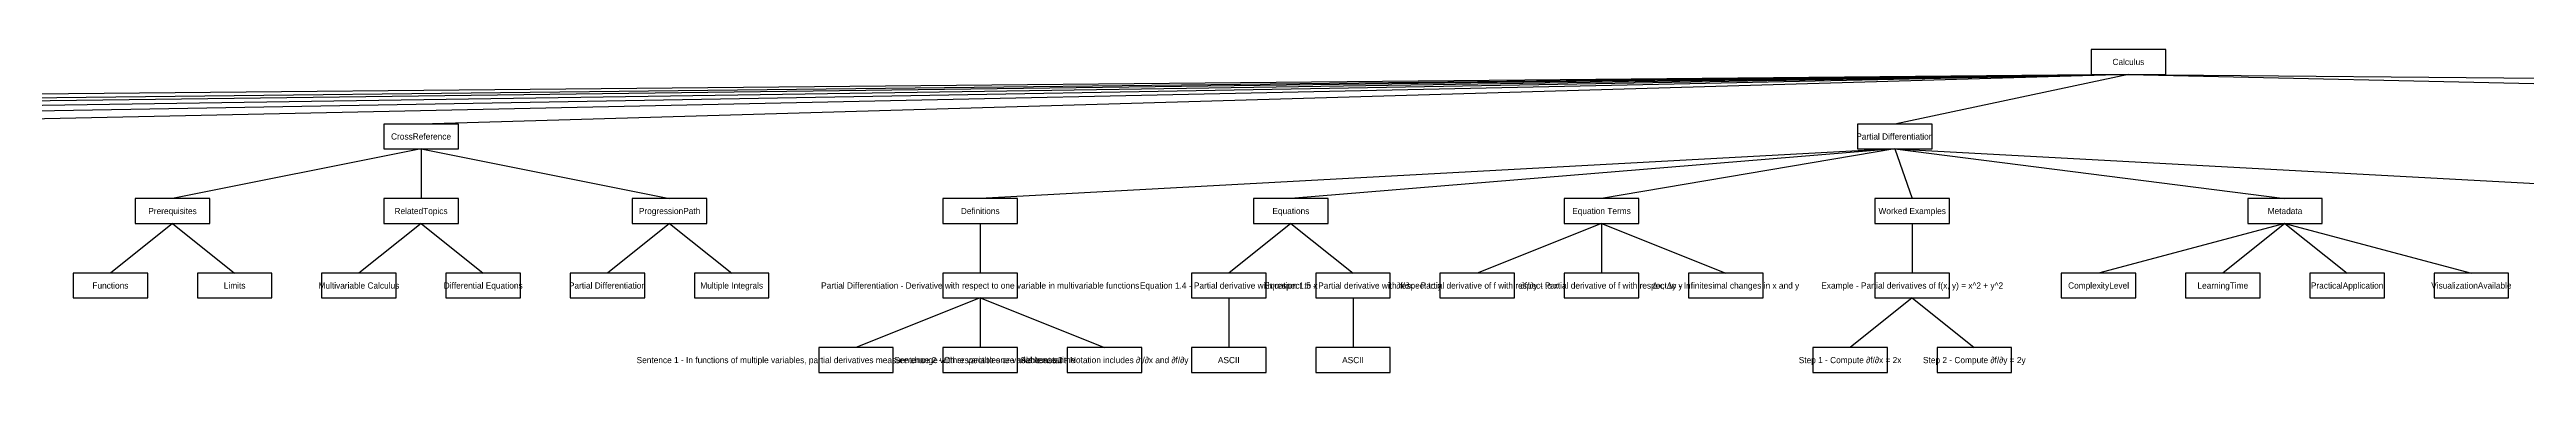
# Model space of a CAD drawing. Header units: metres. Extents: x -45 to 5116, y -125 to 5.
# Drawn here: x 1526 to 2522, y -125 to 5 of the extents above; entities that cross this region are included whole.
import ezdxf
from ezdxf.enums import TextEntityAlignment as Align

# ---------------------------------------------------------------- set-up
doc = ezdxf.new("R2010")
doc.units = ezdxf.units.M

msp = doc.modelspace()

# ---------------------------------------------------------------- linework, layer by layer
at = {"color": 3}
for p, q in [((2362, -5), (250, -25)), ((2362, -5), (600, -25)), ((2362, -5), (800, -25)), ((2362, -5), (1025, -25)), ((2362, -5), (1225, -25)), ((2362, -5), (1425, -25)), ((2362, -5), (1675, -25)), ((2362, -5), (2268, -25)), ((2362, -5), (3262, -25)), ((2362, -5), (4475, -25)), ((1675, -35), (1575, -55)), ((1675, -35), (1675, -55)), ((1675, -35), (1775, -55)), ((2268, -35), (1900, -55)), ((2268, -35), (2025, -55)), ((2268, -35), (2150, -55)), ((2268, -35), (2275, -55)), ((2268, -35), (2425, -55)), ((2268, -35), (2637, -55)), ((1575, -65), (1550, -85)), ((1575, -65), (1600, -85)), ((1675, -65), (1650, -85)), ((1675, -65), (1700, -85)), ((1775, -65), (1750, -85)), ((1775, -65), (1800, -85)), ((1900, -65), (1900, -85)), ((2025, -65), (2000, -85)), ((2025, -65), (2050, -85)), ((2150, -65), (2100, -85)), ((2150, -65), (2150, -85)), ((2150, -65), (2200, -85)), ((2275, -65), (2275, -85)), ((2425, -65), (2350, -85)), ((2425, -65), (2400, -85)), ((2425, -65), (2450, -85)), ((2425, -65), (2500, -85)), ((1900, -95), (1850, -115)), ((1900, -95), (1900, -115)), ((1900, -95), (1950, -115)), ((2000, -95), (2000, -115)), ((2050, -95), (2050, -115)), ((2275, -95), (2250, -115)), ((2275, -95), (2300, -115))]:
    msp.add_line(p, q, dxfattribs=at)
at = {"color": 7}
for points in [[(2347, -5), (2377, -5), (2377, 5), (2347, 5)], [(1660, -35), (1690, -35), (1690, -25), (1660, -25)], [(2253, -35), (2283, -35), (2283, -25), (2253, -25)], [(1560, -65), (1590, -65), (1590, -55), (1560, -55)], [(1660, -65), (1690, -65), (1690, -55), (1660, -55)], [(1760, -65), (1790, -65), (1790, -55), (1760, -55)], [(1885, -65), (1915, -65), (1915, -55), (1885, -55)], [(2010, -65), (2040, -65), (2040, -55), (2010, -55)], [(2135, -65), (2165, -65), (2165, -55), (2135, -55)], [(2260, -65), (2290, -65), (2290, -55), (2260, -55)], [(2410, -65), (2440, -65), (2440, -55), (2410, -55)], [(1535, -95), (1565, -95), (1565, -85), (1535, -85)], [(1585, -95), (1615, -95), (1615, -85), (1585, -85)], [(1635, -95), (1665, -95), (1665, -85), (1635, -85)], [(1685, -95), (1715, -95), (1715, -85), (1685, -85)], [(1735, -95), (1765, -95), (1765, -85), (1735, -85)], [(1785, -95), (1815, -95), (1815, -85), (1785, -85)], [(1885, -95), (1915, -95), (1915, -85), (1885, -85)], [(1985, -95), (2015, -95), (2015, -85), (1985, -85)], [(2035, -95), (2065, -95), (2065, -85), (2035, -85)], [(2085, -95), (2115, -95), (2115, -85), (2085, -85)], [(2135, -95), (2165, -95), (2165, -85), (2135, -85)], [(2185, -95), (2215, -95), (2215, -85), (2185, -85)], [(2260, -95), (2290, -95), (2290, -85), (2260, -85)], [(2335, -95), (2365, -95), (2365, -85), (2335, -85)], [(2385, -95), (2415, -95), (2415, -85), (2385, -85)], [(2435, -95), (2465, -95), (2465, -85), (2435, -85)], [(2485, -95), (2515, -95), (2515, -85), (2485, -85)], [(1835, -125), (1865, -125), (1865, -115), (1835, -115)], [(1885, -125), (1915, -125), (1915, -115), (1885, -115)], [(1935, -125), (1965, -125), (1965, -115), (1935, -115)], [(1985, -125), (2015, -125), (2015, -115), (1985, -115)], [(2035, -125), (2065, -125), (2065, -115), (2035, -115)], [(2235, -125), (2265, -125), (2265, -115), (2235, -115)], [(2285, -125), (2315, -125), (2315, -115), (2285, -115)]]:
    msp.add_lwpolyline(points, close=True, dxfattribs=at)

# ---------------------------------------------------------------- texts
at = {"color": 5}
for s, p in [('Calculus', (2362, 0)), ('CrossReference', (1675, -30)), ('Partial Differentiation', (2268, -30)), ('Prerequisites', (1575, -60)), ('RelatedTopics', (1675, -60)), ('ProgressionPath', (1775, -60)), ('Definitions', (1900, -60)), ('Equations', (2025, -60)), ('Equation Terms', (2150, -60)), ('Worked Examples', (2275, -60)), ('Metadata', (2425, -60)), ('Functions', (1550, -90)), ('Limits', (1600, -90)), ('Multivariable Calculus', (1650, -90)), ('Differential Equations', (1700, -90)), ('Partial Differentiation', (1750, -90)), ('Multiple Integrals', (1800, -90)), ('Partial Differentiation - Derivative with respect to one variable in multivariable functions', (1900, -90)), ('Equation 1.4 - Partial derivative with respect to x', (2000, -90)), ('Equation 1.5 - Partial derivative with respect to y', (2050, -90)), ('∂f/∂x - Partial derivative of f with respect to x', (2100, -90)), ('∂f/∂y - Partial derivative of f with respect to y', (2150, -90)), ('Δx, Δy - Infinitesimal changes in x and y', (2200, -90)), ('Example - Partial derivatives of f(x, y) = x^2 + y^2', (2275, -90)), ('ComplexityLevel', (2350, -90)), ('LearningTime', (2400, -90)), ('PracticalApplication', (2450, -90)), ('VisualizationAvailable', (2500, -90)), ('Sentence 1 - In functions of multiple variables, partial derivatives measure change with respect to one variable at a time', (1850, -120)), ('Sentence 2 - Other variables are held constant', (1900, -120)), ('Sentence 3 - Notation includes ∂f/∂x and ∂f/∂y', (1950, -120)), ('ASCII', (2000, -120)), ('ASCII', (2050, -120)), ('Step 1 - Compute ∂f/∂x = 2x', (2250, -120)), ('Step 2 - Compute ∂f/∂y = 2y', (2300, -120))]:
    msp.add_text(s, height=2.5, dxfattribs=at).set_placement(p, align=Align.MIDDLE_CENTER)

doc.saveas('drawing.dxf')
